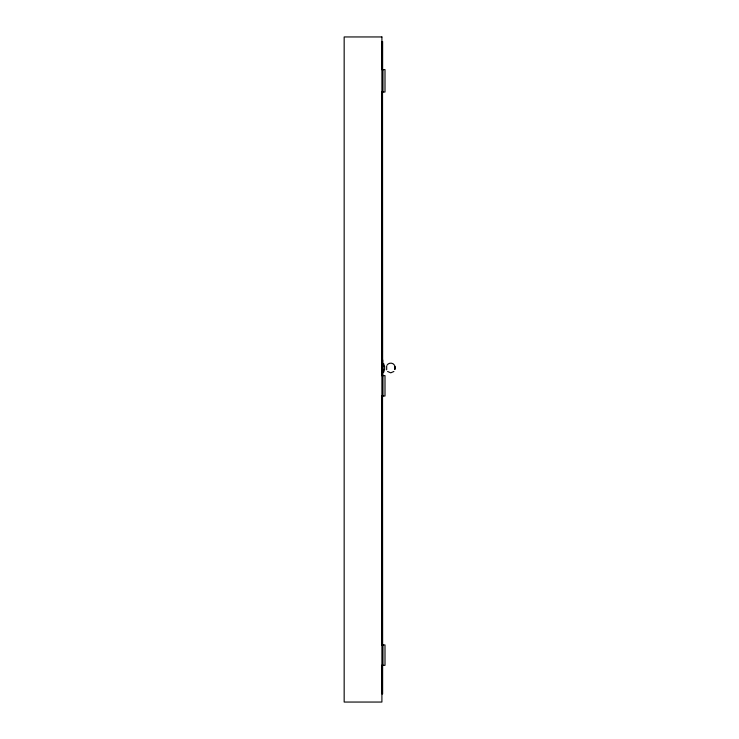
<?xml version="1.0" encoding="UTF-8"?>
<svg xmlns="http://www.w3.org/2000/svg" width="739" height="739" viewBox="0 0 739 739"><rect width="100%" height="100%" fill="white"/><g stroke="black" fill="none" stroke-linecap="round" stroke-linejoin="round"><path stroke-width="1.11" d="M382.608 368.715L382.59 375.855L382.562 369.371M382.562 367.228L382.59 359.782L382.608 366.572M394.838 368.151L394.829 369.149M394.82 367.782L394.829 365.934L394.838 367.625M394.829 369.537L394.82 368.318M384.631 369.823L384.631 366.054M386.673 369.823L386.673 366.054M387.06 365.149C388.612 362.479 392.889 362.47 394.441 365.149M393.896 371.486L390.746 372.835L387.596 371.486M381.684 69.595L385.001 69.595L385.001 92.033L381.684 92.033M382.035 351.644L382.534 351.644M382.534 363.893L383.135 363.893M383.874 363.893L384.077 365.925M382.534 372.05L383.135 372.05M383.874 372.05L384.077 370.008M381.684 375.624L385.001 375.624L385.001 396.021L381.684 396.021M381.684 644.925L385.001 644.925L385.001 665.331L381.684 665.331M394.829 366.95L394.829 368.992M382.959 69.595L382.959 92.033M382.941 363.893L382.987 372.05M382.959 375.624L382.959 396.021M382.959 644.925L382.959 665.331M382.626 70.408L382.626 41.541L381.943 41.541L381.943 69.595M382.534 91.451L382.626 375.218M382.534 395.827L382.626 645.396M382.626 665.026L382.626 693.893L381.943 693.893L381.943 665.331M382.331 91.451L382.239 351.644M382.331 395.827L382.239 645.092M382.035 91.451L381.943 375.624M382.035 395.827L382.035 645.092M381.906 36.95L344.162 36.95L344.162 702.05L381.906 702.05L381.906 36.95"/></g></svg>
